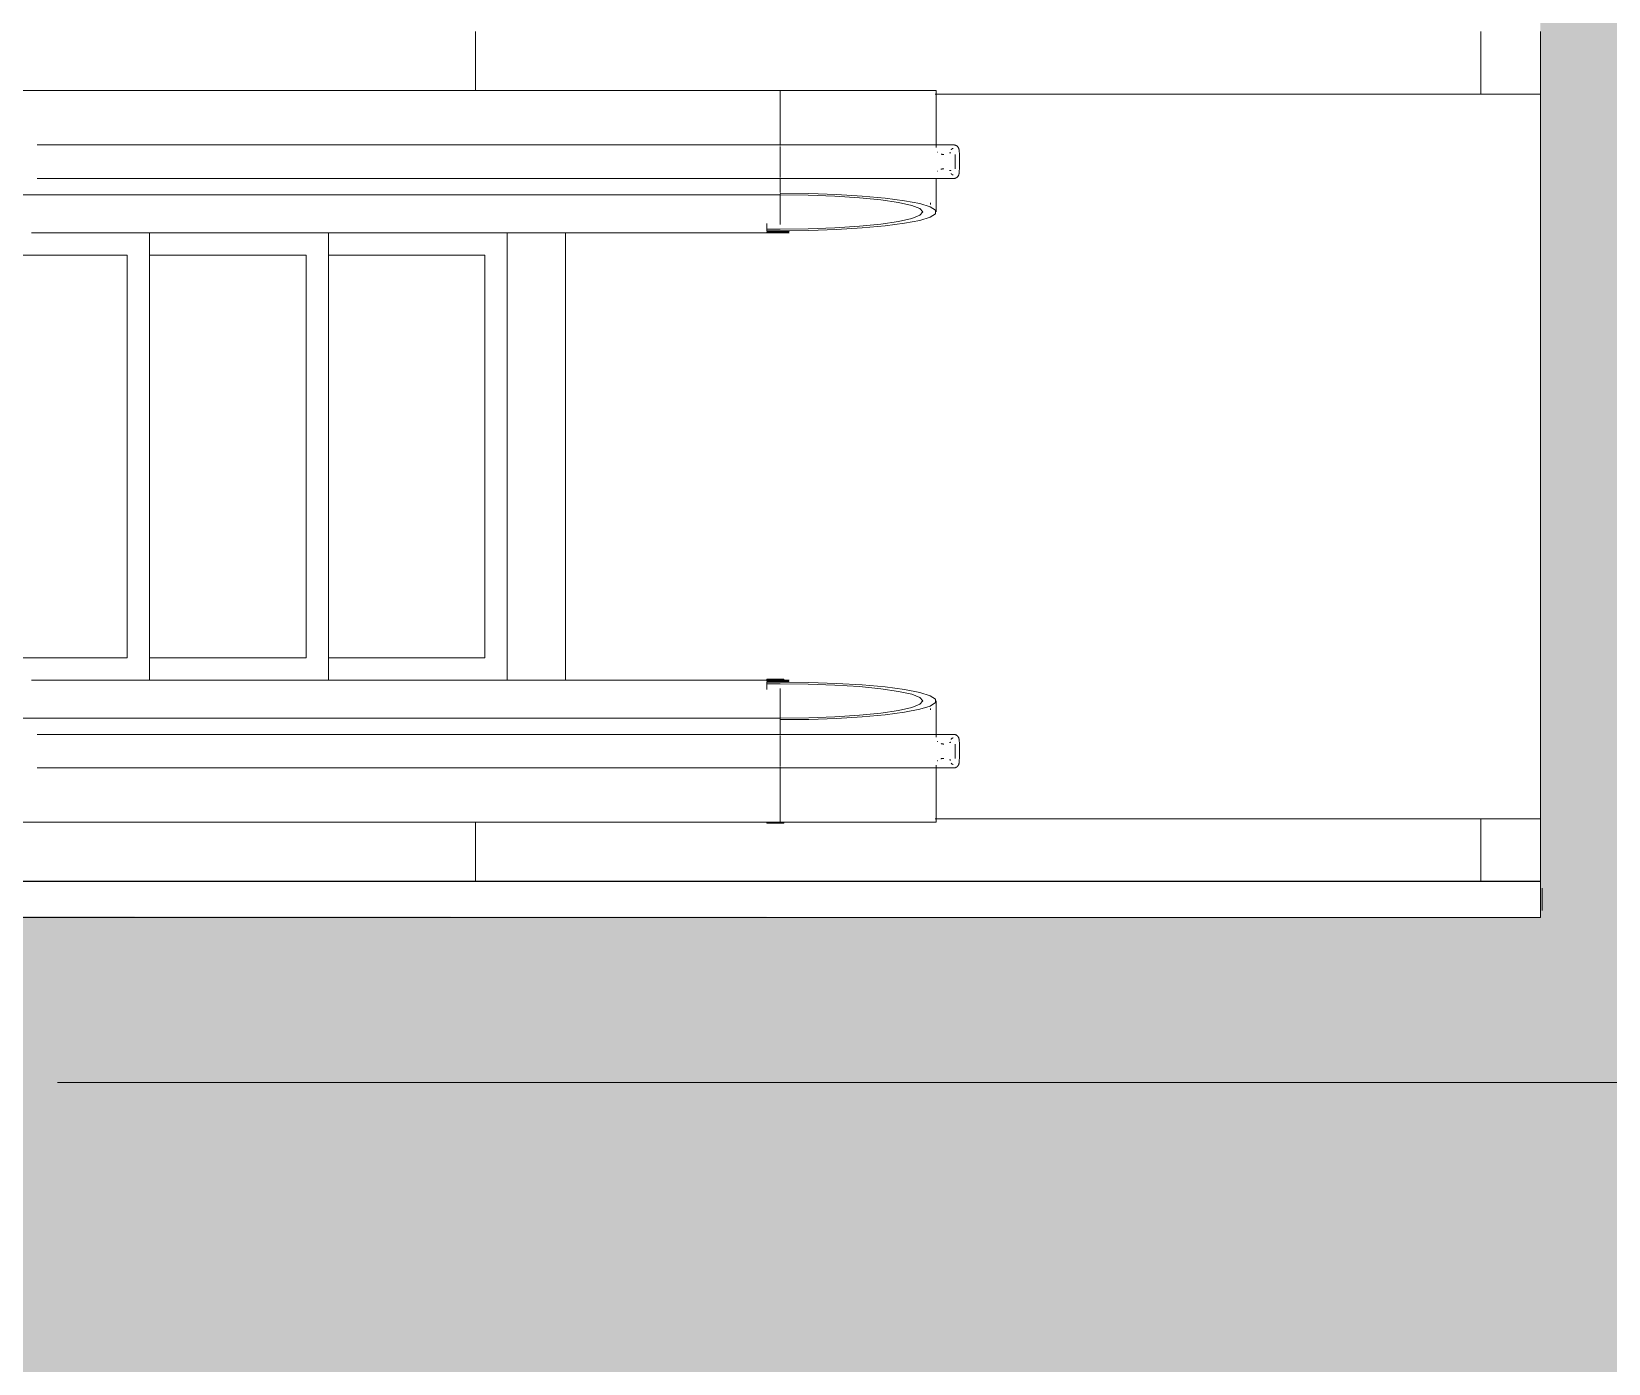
# Model space of a CAD drawing. Header units: metres. Extents: x -201 to 705, y -63 to 42.
# Drawn here: x 300.594 to 304.12, y -12.428 to -9.45 of the extents above; entities that cross this region are included whole.
import ezdxf

# ---------------------------------------------------------------- set-up
doc = ezdxf.new("R2010")
doc.units = ezdxf.units.M
doc.linetypes.add('Dash', pattern=[3, 1.5, -1.5])
doc.linetypes.add('Grid Line', pattern=[11.1125, 6.35, -1.5875, 1.5875, -1.5875])
for name, color, linetype, lineweight in [('A-----NPP', 7, 'Continuous', 9), ('A_AREA', 7, 'Continuous', 9), ('A_GRID', 7, 'Continuous', 9), ('A_HANDRAIL', 7, 'Continuous', 9), ('A_HATCH', 7, 'Continuous', 9), ('A_RC', 7, 'Continuous', 9), ('G-PLANOTM', 7, 'Continuous', 9)]:
    doc.layers.add(name, color=color, linetype=linetype, lineweight=lineweight)

# ---------------------------------------------------------------- blocks, each defined once
blk = doc.blocks.new('Floors - Floors-4263053-_7_76 _10_76_ BİLET HOLÜ _FFL__ANAHTAR PLAN')
at = {"layer": 'A_RC'}
for p, q in [((-132.8378, -9.5821), (-132.8378, -9.45)), ((-132.8378, -11.35), (-132.8378, -11.2179))]:
    blk.add_line(p, q, dxfattribs=at)
blk = doc.blocks.new('IC-TKN-M7-S22-000-10-A1-32-K-T-6C-200_rvt-2-_7_76 _10_76_ BİLET HOLÜ _FFL__ANAHTAR PLAN')
at = {"layer": 'A_RC'}
for p, q in [((-130.59, -9.59), (-130.59, -9.45)), ((-130.59, -11.35), (-130.59, -11.21))]:
    blk.add_line(p, q, dxfattribs=at)
at = {"layer": 'A_RC', "lineweight": 9}
blk.add_blockref('Floors - Floors-4263053-_7_76 _10_76_ BİLET HOLÜ _FFL__ANAHTAR PLAN', (0, 0), dxfattribs=at)
blk = doc.blocks.new('MBE MP YM Revit Family Model 646 mm 3 Basamak - MBE MP YM Revit Family Model 663 mm-3447344-_7_76 _10_76_ BİLET HOLÜ _FFL__ANAHTAR PLAN')
at = {"layer": 'G-PLANOTM'}
for p, q in [((-1.1179, -5.8706), (-1.1179, -5.0417)), ((0.5179, -5.0417), (0.5179, -5.8706)), ((-0.8849, -5.8706), (-0.8849, -5.0572)), ((0.2849, -5.0572), (0.2849, -5.8706)), ((-0.75, -6.0716), (-0.75, -5.7217)), ((0.15, -5.7217), (0.15, -6.0716)), ((-1.1179, -5.8706), (-1.1179, -7.5319)), ((-0.9965, -5.8706), (-0.9965, -7.5319)), ((-0.9215, -7.5319), (-0.9215, -5.8706)), ((-0.8849, -7.5319), (-0.8849, -5.8706)), ((-0.8, -5.8578), (-0.8, -7.5019)), ((-0.8, -5.8578), (-0.8, -7.5019)), ((0.2, -7.5019), (0.2, -5.8578)), ((0.2, -7.5019), (0.2, -5.8578)), ((0.2849, -5.8706), (0.2849, -7.5319)), ((0.3215, -5.8706), (0.3215, -7.5319)), ((0.3965, -7.5319), (0.3965, -5.8706)), ((0.5179, -7.5319), (0.5179, -5.8706)), ((0.15, -6.0716), (-0.75, -6.0716)), ((-0.75, -6.1217), (-0.8, -6.1217)), ((-0.8, -6.1217), (0.2, -6.1217)), ((-0.75, -6.4716), (-0.75, -6.1217)), ((0.2, -6.1217), (0.15, -6.1217)), ((0.15, -6.1217), (0.15, -6.4716)), ((0.15, -6.4716), (-0.75, -6.4716)), ((-0.75, -6.5217), (-0.8, -6.5217)), ((-0.8, -6.5217), (0.2, -6.5217)), ((-0.75, -6.8716), (-0.75, -6.5217)), ((0.2, -6.5217), (0.15, -6.5217)), ((0.15, -6.5217), (0.15, -6.8716)), ((0.15, -6.8716), (-0.75, -6.8716)), ((-0.8, -6.9217), (0.2, -6.9217)), ((0.2, -6.9217), (-0.8, -6.9217)), ((0.2, -7.0517), (-0.8, -7.0517)), ((0.2, -7.0517), (-0.8, -7.0517)), ((-1.1198, -7.5017), (-1.12, -7.5017)), ((-1.12, -7.5017), (-1.12, -7.5065)), ((-1.12, -7.5241), (-1.12, -7.5065)), ((-1.1182, -7.5017), (-1.1198, -7.5017)), ((-1.1185, -7.5017), (-1.1183, -7.5017)), ((-1.1185, -7.5065), (-1.1185, -7.5017)), ((-1.1185, -7.5065), (-1.1185, -7.5241)), ((-1.1182, -7.5017), (-1.118, -7.5017)), ((-1.1182, -7.5402), (-1.1182, -7.5017)), ((-1.118, -7.5467), (-1.118, -7.5017)), ((-0.8208, -7.5019), (-0.8082, -7.5019)), ((-0.8166, -7.5017), (-0.81, -7.5017)), ((-0.8101, -7.5017), (-0.8071, -7.5017)), ((-0.804, -7.5017), (-0.81, -7.5017)), ((-0.8046, -7.5019), (-0.8082, -7.5019)), ((-0.8082, -7.5019), (-0.8082, -7.5319)), ((-0.8046, -7.5319), (-0.8046, -7.5019)), ((-0.804, -7.5502), (-0.804, -7.5017)), ((-0.8021, -7.5178), (-0.802, -7.5065)), ((-0.8015, -7.5017), (-0.8015, -7.5402)), ((-0.8012, -7.5017), (-0.8015, -7.5017)), ((-0.7995, -7.5017), (-0.8013, -7.5017)), ((-0.8012, -7.5017), (-0.7998, -7.5017)), ((-0.8005, -7.5065), (-0.8006, -7.523)), ((-0.7984, -7.5017), (-0.8, -7.5017)), ((-0.8, -7.5017), (-0.8, -7.5402)), ((-0.8, -7.5019), (-0.8, -7.5319)), ((-0.7998, -7.5017), (-0.7996, -7.5017)), ((-0.7997, -7.5017), (-0.7981, -7.5017)), ((-0.7996, -7.5017), (-0.7995, -7.5017)), ((-0.7995, -7.5402), (-0.7995, -7.5017)), ((-0.7981, -7.5017), (-0.7984, -7.5017)), ((-0.798, -7.5017), (-0.7981, -7.5017)), ((-0.798, -7.5017), (-0.7981, -7.5017)), ((-0.798, -7.5402), (-0.798, -7.5017)), ((0.2, -7.5402), (0.2, -7.5017)), ((0.2, -7.5017), (0.2015, -7.5017)), ((0.2, -7.5319), (0.2, -7.5019)), ((0.2015, -7.5017), (0.2015, -7.5402)), ((0.204, -7.5017), (0.204, -7.5502)), ((0.21, -7.5017), (0.204, -7.5017)), ((0.2082, -7.5019), (0.2046, -7.5019)), ((0.2046, -7.5019), (0.2046, -7.5319)), ((0.2071, -7.5017), (0.2101, -7.5017)), ((0.2082, -7.5019), (0.2208, -7.5019)), ((0.2082, -7.5319), (0.2082, -7.5019)), ((0.21, -7.5017), (0.2166, -7.5017)), ((0.518, -7.5017), (0.518, -7.5467)), ((0.518, -7.5017), (0.518, -7.5402)), ((-1.1185, -7.5241), (-1.12, -7.5241)), ((-1.12, -7.5294), (-1.12, -7.5241)), ((-1.12, -7.5294), (-1.12, -7.5319)), ((-1.12, -7.5294), (-1.1185, -7.5294)), ((-1.12, -7.5395), (-1.12, -7.5319)), ((-1.12, -7.5395), (-1.12, -7.5402)), ((-1.1185, -7.5402), (-1.12, -7.5402)), ((-1.12, -7.5402), (-1.1198, -7.5402)), ((-1.1198, -7.5402), (-1.1182, -7.5402)), ((-1.1185, -7.5294), (-1.1185, -7.5241)), ((-1.1185, -7.5319), (-1.1185, -7.5294)), ((-1.1185, -7.5319), (-1.1185, -7.5395)), ((-1.1185, -7.5402), (-1.1185, -7.5395)), ((-1.1183, -7.5402), (-1.1185, -7.5402)), ((-1.118, -7.5402), (-1.1182, -7.5402)), ((-1.118, -7.5402), (-1.118, -7.5467)), ((-1.1179, -7.5319), (-0.995, -7.5319)), ((-1.1179, -7.5319), (-1.1179, -7.8804)), ((-0.995, -7.5319), (-1.1179, -7.5319)), ((-0.995, -7.5319), (-0.9965, -7.5319)), ((-0.9965, -7.5319), (-0.995, -7.5319)), ((-0.9855, -7.5319), (-0.9933, -7.5319)), ((-0.9933, -7.5319), (-0.9855, -7.5319)), ((-0.959, -7.5319), (-0.9855, -7.5319)), ((-0.9855, -7.5319), (-0.959, -7.5319)), ((-0.9324, -7.5319), (-0.959, -7.5319)), ((-0.959, -7.5319), (-0.9324, -7.5319)), ((-0.9246, -7.5319), (-0.9324, -7.5319)), ((-0.9324, -7.5319), (-0.9246, -7.5319)), ((-0.9229, -7.5319), (-0.8885, -7.5319)), ((-0.9215, -7.5319), (-0.9229, -7.5319)), ((-0.8899, -7.5319), (-0.9229, -7.5319)), ((-0.9229, -7.5319), (-0.9215, -7.5319)), ((-0.8874, -7.5319), (-0.8849, -7.5319)), ((-0.8849, -7.5319), (-0.8185, -7.5319)), ((-0.8842, -7.594), (-0.8849, -7.5319)), ((-0.8208, -7.5319), (-0.8849, -7.5319)), ((-0.8021, -7.5312), (-0.8021, -7.5178)), ((-0.8006, -7.523), (-0.8021, -7.5178)), ((-0.8006, -7.5392), (-0.8018, -7.5336)), ((-0.8015, -7.5468), (-0.8015, -7.5319)), ((-0.8, -7.5402), (-0.8015, -7.5402)), ((-0.8015, -7.5402), (-0.8015, -7.5468)), ((-0.8015, -7.5402), (-0.8012, -7.5402)), ((-0.7998, -7.5402), (-0.8012, -7.5402)), ((-0.8006, -7.5293), (-0.8006, -7.523)), ((-0.8006, -7.5302), (-0.8006, -7.5293)), ((-0.8003, -7.5336), (-0.799, -7.5392)), ((-0.8, -7.5319), (-0.8, -7.5467)), ((-0.8, -7.5319), (-0.8, -7.5519)), ((-0.8, -7.5319), (-0.8, -7.5519)), ((-0.8, -7.5467), (-0.8, -7.5402)), ((-0.8, -7.5402), (-0.7984, -7.5402)), ((-0.8, -7.5402), (-0.7995, -7.5402)), ((-0.7996, -7.5402), (-0.7998, -7.5402)), ((-0.7995, -7.5402), (-0.7996, -7.5402)), ((-0.7981, -7.5402), (-0.7985, -7.5402)), ((-0.7984, -7.5402), (-0.7981, -7.5402)), ((-0.7981, -7.5402), (-0.798, -7.5402)), ((-0.7981, -7.5402), (-0.798, -7.5402)), ((0.2, -7.5467), (0.2, -7.5319)), ((0.2, -7.5519), (0.2, -7.5319)), ((0.2, -7.5519), (0.2, -7.5319)), ((0.2, -7.5352), (0.2, -7.5322)), ((0.2, -7.5353), (0.2, -7.5322)), ((0.2, -7.5467), (0.2, -7.5352)), ((0.2, -7.5353), (0.2, -7.5467)), ((0.2015, -7.5402), (0.2, -7.5402)), ((0.2, -7.5402), (0.2, -7.5467)), ((0.2015, -7.5402), (0.2, -7.5402)), ((0.2015, -7.5319), (0.2015, -7.5468)), ((0.2015, -7.5322), (0.2015, -7.5353)), ((0.2015, -7.5322), (0.2015, -7.5352)), ((0.2015, -7.5352), (0.2015, -7.5468)), ((0.2015, -7.5468), (0.2015, -7.5353)), ((0.2015, -7.5468), (0.2015, -7.5402)), ((0.2185, -7.5319), (0.2849, -7.5319)), ((0.2849, -7.5319), (0.2208, -7.5319)), ((0.2849, -7.5319), (0.2874, -7.5319)), ((0.2899, -7.5319), (0.3216, -7.5319)), ((0.3216, -7.5319), (0.2899, -7.5319)), ((0.3229, -7.5319), (0.3215, -7.5319)), ((0.3215, -7.5319), (0.3229, -7.5319)), ((0.3324, -7.5319), (0.3246, -7.5319)), ((0.3246, -7.5319), (0.3324, -7.5319)), ((0.359, -7.5319), (0.3324, -7.5319)), ((0.3324, -7.5319), (0.359, -7.5319)), ((0.3855, -7.5319), (0.359, -7.5319)), ((0.359, -7.5319), (0.3855, -7.5319)), ((0.3933, -7.5319), (0.3855, -7.5319)), ((0.3855, -7.5319), (0.3933, -7.5319)), ((0.395, -7.5319), (0.5179, -7.5319)), ((0.3965, -7.5319), (0.395, -7.5319)), ((0.5179, -7.5319), (0.395, -7.5319)), ((0.395, -7.5319), (0.3965, -7.5319)), ((0.5179, -7.8804), (0.5179, -7.5319)), ((0.518, -7.5467), (0.518, -7.5402)), ((-0.804, -7.5462), (-0.8048, -7.5462)), ((-0.804, -7.5462), (-0.8048, -7.5462)), ((-0.8048, -7.5502), (-0.804, -7.5502)), ((-0.8048, -7.5502), (-0.804, -7.5502)), ((-0.8048, -7.5502), (-0.804, -7.5502)), ((-0.8048, -7.5502), (-0.804, -7.5502)), ((0.2015, -7.5503), (0.2015, -7.5468)), ((0.204, -7.5502), (0.2048, -7.5502)), ((0.204, -7.5502), (0.2048, -7.5502)), ((-1.1179, -7.8804), (-0.9905, -7.8804)), ((-1.11, -7.8783), (-1.11, -9.2317)), ((-0.9274, -7.8804), (-0.8466, -7.8804)), ((-0.8668, -7.8679), (-0.8635, -7.8679)), ((0.2466, -7.8804), (0.3216, -7.8804)), ((0.2635, -7.8679), (0.2668, -7.8679)), ((0.3905, -7.8804), (0.5179, -7.8804)), ((0.51, -9.2317), (0.51, -7.8783)), ((-0.9785, -7.9117), (-0.9785, -7.9107)), ((-0.975, -7.9229), (-0.943, -7.9229)), ((0.3394, -7.9117), (0.3394, -7.9107)), ((0.343, -7.9229), (0.375, -7.9229)), ((-1.11, -9.2317), (0.51, -9.2317))]:
    blk.add_line(p, q, dxfattribs=at)
at = {"layer": 'G-PLANOTM', "flags": 128}
for points in [[(-0.802, -7.5065), (-0.802, -7.5053), (-0.8019, -7.5041), (-0.8018, -7.5031), (-0.8016, -7.5024), (-0.8015, -7.5019), (-0.8013, -7.5017)], [(-0.7997, -7.5017), (-0.7999, -7.5019), (-0.8001, -7.5024), (-0.8003, -7.5031), (-0.8004, -7.5041), (-0.8005, -7.5053), (-0.8005, -7.5065)], [(-0.9965, -7.5319), (-0.9965, -7.5474), (-0.9965, -7.5629), (-0.9965, -7.5783), (-0.9965, -7.5937), (-0.9965, -7.609), (-0.9965, -7.6241), (-0.9965, -7.6391), (-0.9965, -7.6539), (-0.9965, -7.6685), (-0.9965, -7.6829), (-0.9965, -7.6971), (-0.9965, -7.711), (-0.9965, -7.7246), (-0.9965, -7.7379), (-0.9965, -7.7509), (-0.9965, -7.7635), (-0.9965, -7.7758), (-0.9965, -7.7877), (-0.9965, -7.7991), (-0.9965, -7.8101), (-0.9965, -7.8207), (-0.9965, -7.8309), (-0.9965, -7.8405), (-0.9965, -7.8496), (-0.9965, -7.8583), (-0.9965, -7.8664), (-0.9965, -7.874), (-0.9965, -7.881), (-0.9965, -7.8875), (-0.9965, -7.8934), (-0.9965, -7.8987), (-0.9965, -7.9035), (-0.9965, -7.9076), (-0.9965, -7.9112), (-0.9965, -7.9141), (-0.9965, -7.9165), (-0.9965, -7.9182), (-0.9965, -7.9193), (-0.9965, -7.9198), (-0.9965, -7.9198)], [(-0.9215, -7.9198), (-0.9215, -7.9195), (-0.9215, -7.9185), (-0.9215, -7.917), (-0.9215, -7.9148), (-0.9215, -7.912), (-0.9215, -7.9087), (-0.9215, -7.9047), (-0.9215, -7.9001), (-0.9215, -7.8949), (-0.9215, -7.8892), (-0.9215, -7.8828), (-0.9215, -7.8759), (-0.9215, -7.8685), (-0.9215, -7.8605), (-0.9215, -7.852), (-0.9215, -7.843), (-0.9215, -7.8335), (-0.9215, -7.8235), (-0.9215, -7.813), (-0.9215, -7.8021), (-0.9215, -7.7908), (-0.9215, -7.779), (-0.9215, -7.7669), (-0.9215, -7.7544), (-0.9215, -7.7415), (-0.9215, -7.7283), (-0.9215, -7.7147), (-0.9215, -7.7009), (-0.9215, -7.6868), (-0.9215, -7.6725), (-0.9215, -7.6579), (-0.9215, -7.6431), (-0.9215, -7.6282), (-0.9215, -7.6131), (-0.9215, -7.5978), (-0.9215, -7.5825), (-0.9215, -7.5671), (-0.9215, -7.5516), (-0.9215, -7.5361), (-0.9215, -7.5319)], [(-0.8885, -7.5319), (-0.8878, -7.5959), (-0.8857, -7.6578), (-0.8822, -7.7154), (-0.8776, -7.7667), (-0.8718, -7.81), (-0.8653, -7.8439), (-0.858, -7.8671), (-0.8504, -7.8789), (-0.8427, -7.8789), (-0.8351, -7.8671), (-0.8278, -7.8439), (-0.8213, -7.81), (-0.8155, -7.7667), (-0.8109, -7.7154), (-0.8074, -7.6578), (-0.8053, -7.5959), (-0.8046, -7.5319)], [(-0.8082, -7.5319), (-0.8089, -7.594), (-0.8111, -7.6538), (-0.8147, -7.7089), (-0.8194, -7.7571), (-0.8252, -7.7967), (-0.8319, -7.8262), (-0.8391, -7.8443), (-0.8466, -7.8504), (-0.854, -7.8443), (-0.8612, -7.8262), (-0.8679, -7.7967), (-0.8737, -7.7571), (-0.8784, -7.7089), (-0.882, -7.6538), (-0.8841, -7.5958)], [(-0.8021, -7.5312), (-0.8015, -7.5309), (-0.801, -7.5306), (-0.8006, -7.5302)], [(-0.8018, -7.5336), (-0.802, -7.5329), (-0.8021, -7.5321), (-0.8021, -7.5312)], [(-0.8006, -7.5302), (-0.8006, -7.5312), (-0.8005, -7.5321), (-0.8004, -7.5329), (-0.8003, -7.5336)], [(-0.8, -7.5402), (-0.8002, -7.5401), (-0.8004, -7.5398), (-0.8006, -7.5392)], [(-0.799, -7.5392), (-0.7989, -7.5398), (-0.7987, -7.5401), (-0.7985, -7.5402)], [(0.2046, -7.5319), (0.2053, -7.5959), (0.2074, -7.6578), (0.2109, -7.7154), (0.2155, -7.7667), (0.2213, -7.81), (0.2278, -7.8439), (0.2351, -7.8671), (0.2427, -7.8789), (0.2504, -7.8789), (0.258, -7.8671), (0.2653, -7.8439), (0.2718, -7.81), (0.2776, -7.7667), (0.2822, -7.7154), (0.2857, -7.6578), (0.2878, -7.5959), (0.2885, -7.5319)], [(0.2849, -7.5319), (0.2842, -7.594), (0.282, -7.6538), (0.2784, -7.7089), (0.2737, -7.7571), (0.2679, -7.7967), (0.2612, -7.8262), (0.254, -7.8443), (0.2466, -7.8504), (0.2391, -7.8443), (0.2319, -7.8262), (0.2252, -7.7967), (0.2194, -7.7571), (0.2147, -7.7089), (0.2111, -7.6538), (0.2089, -7.594), (0.2082, -7.5319)], [(0.3215, -7.5319), (0.3215, -7.5474), (0.3215, -7.5629), (0.3215, -7.5783), (0.3215, -7.5937), (0.3215, -7.609), (0.3215, -7.6241), (0.3215, -7.6391), (0.3215, -7.6539), (0.3215, -7.6685), (0.3215, -7.6829), (0.3215, -7.6971), (0.3215, -7.711), (0.3215, -7.7246), (0.3215, -7.7379), (0.3215, -7.7509), (0.3215, -7.7635), (0.3215, -7.7758), (0.3215, -7.7877), (0.3215, -7.7991), (0.3215, -7.8101), (0.3215, -7.8207), (0.3215, -7.8309), (0.3215, -7.8405), (0.3215, -7.8496), (0.3215, -7.8583), (0.3215, -7.8664), (0.3215, -7.874), (0.3215, -7.881), (0.3215, -7.8875), (0.3215, -7.8934), (0.3215, -7.8987), (0.3215, -7.9035), (0.3215, -7.9076), (0.3215, -7.9112), (0.3215, -7.9141), (0.3215, -7.9165), (0.3215, -7.9182), (0.3215, -7.9193), (0.3215, -7.9198), (0.3215, -7.9198)], [(0.3965, -7.9198), (0.3965, -7.9195), (0.3965, -7.9185), (0.3965, -7.917), (0.3965, -7.9148), (0.3965, -7.912), (0.3965, -7.9087), (0.3965, -7.9047), (0.3965, -7.9001), (0.3965, -7.8949), (0.3965, -7.8892), (0.3965, -7.8828), (0.3965, -7.8759), (0.3965, -7.8685), (0.3965, -7.8605), (0.3965, -7.852), (0.3965, -7.843), (0.3965, -7.8335), (0.3965, -7.8235), (0.3965, -7.813), (0.3965, -7.8021), (0.3965, -7.7908), (0.3965, -7.779), (0.3965, -7.7669), (0.3965, -7.7544), (0.3965, -7.7415), (0.3965, -7.7283), (0.3965, -7.7147), (0.3965, -7.7009), (0.3965, -7.6868), (0.3965, -7.6725), (0.3965, -7.6579), (0.3965, -7.6431), (0.3965, -7.6282), (0.3965, -7.6131), (0.3965, -7.5978), (0.3965, -7.5825), (0.3965, -7.5671), (0.3965, -7.5516), (0.3965, -7.5361), (0.3965, -7.5319)], [(-0.9965, -7.9198), (-0.9965, -7.9195), (-0.9965, -7.9185), (-0.9965, -7.917), (-0.9965, -7.9148), (-0.9965, -7.912), (-0.9965, -7.9087), (-0.9965, -7.9047), (-0.9965, -7.9001), (-0.9965, -7.8949), (-0.9965, -7.8892), (-0.9965, -7.8828)], [(-0.9803, -7.8825), (-0.9803, -7.8829), (-0.9803, -7.8829)], [(-0.9802, -7.8835), (-0.9802, -7.8835), (-0.9803, -7.8834), (-0.9803, -7.8833), (-0.9803, -7.8832), (-0.9803, -7.8831), (-0.9803, -7.883), (-0.9803, -7.8829)], [(-0.975, -7.8974), (-0.975, -7.8966), (-0.9751, -7.8958), (-0.9751, -7.895), (-0.9753, -7.8942), (-0.9754, -7.8934), (-0.9756, -7.8927), (-0.9758, -7.8919), (-0.976, -7.8911)], [(-0.9421, -7.8915), (-0.9423, -7.8923), (-0.9425, -7.893), (-0.9427, -7.8938), (-0.9428, -7.8946), (-0.9429, -7.8954), (-0.943, -7.8962), (-0.943, -7.897), (-0.943, -7.8974)], [(-0.9377, -7.8829), (-0.9377, -7.883), (-0.9377, -7.8831), (-0.9377, -7.8832), (-0.9377, -7.8833), (-0.9378, -7.8834), (-0.9378, -7.8835)], [(-0.9377, -7.8825), (-0.9377, -7.8829), (-0.9377, -7.8829)], [(-0.9215, -7.881), (-0.9215, -7.8875), (-0.9215, -7.8934), (-0.9215, -7.8987), (-0.9215, -7.9035), (-0.9215, -7.9076), (-0.9215, -7.9112), (-0.9215, -7.9141), (-0.9215, -7.9165), (-0.9215, -7.9182), (-0.9215, -7.9193), (-0.9215, -7.9198), (-0.9215, -7.9198)], [(0.3215, -7.9198), (0.3215, -7.9195), (0.3215, -7.9185), (0.3215, -7.917), (0.3215, -7.9148), (0.3215, -7.912), (0.3215, -7.9087), (0.3215, -7.9047), (0.3215, -7.9001), (0.3215, -7.8949), (0.3215, -7.8892), (0.3215, -7.8828)], [(0.3377, -7.8825), (0.3377, -7.8829), (0.3377, -7.8829)], [(0.3378, -7.8835), (0.3378, -7.8835), (0.3377, -7.8834), (0.3377, -7.8833), (0.3377, -7.8832), (0.3377, -7.8831), (0.3377, -7.883), (0.3377, -7.8829)], [(0.343, -7.8974), (0.343, -7.8966), (0.3429, -7.8958), (0.3429, -7.895), (0.3427, -7.8942), (0.3426, -7.8934), (0.3424, -7.8927), (0.3422, -7.8919), (0.342, -7.8911)], [(0.3759, -7.8915), (0.3757, -7.8923), (0.3755, -7.893), (0.3753, -7.8938), (0.3752, -7.8946), (0.3751, -7.8954), (0.375, -7.8962), (0.375, -7.897), (0.375, -7.8974)], [(0.3803, -7.8829), (0.3803, -7.883), (0.3803, -7.8831), (0.3803, -7.8832), (0.3803, -7.8833), (0.3802, -7.8834), (0.3802, -7.8835)], [(0.3803, -7.8825), (0.3803, -7.8829), (0.3803, -7.8829)], [(0.3965, -7.881), (0.3965, -7.8875), (0.3965, -7.8934), (0.3965, -7.8987), (0.3965, -7.9035), (0.3965, -7.9076), (0.3965, -7.9112), (0.3965, -7.9141), (0.3965, -7.9165), (0.3965, -7.9182), (0.3965, -7.9193), (0.3965, -7.9198), (0.3965, -7.9198)], [(-0.9855, -7.9317), (-0.986, -7.9317), (-0.9865, -7.9316), (-0.987, -7.9315), (-0.9874, -7.9314), (-0.9879, -7.9313), (-0.9884, -7.9311), (-0.9888, -7.931), (-0.9893, -7.9308), (-0.9897, -7.9306), (-0.9901, -7.9304), (-0.9905, -7.9301), (-0.9909, -7.9299), (-0.9913, -7.9296), (-0.9917, -7.9293), (-0.9921, -7.929), (-0.9925, -7.9287), (-0.9928, -7.9284), (-0.9932, -7.9281), (-0.9935, -7.9277), (-0.9938, -7.9273), (-0.9941, -7.927), (-0.9944, -7.9266), (-0.9946, -7.9262), (-0.9949, -7.9258), (-0.9951, -7.9253), (-0.9953, -7.9249), (-0.9955, -7.9245), (-0.9957, -7.924), (-0.9959, -7.9236), (-0.996, -7.9231), (-0.9961, -7.9227), (-0.9962, -7.9222), (-0.9963, -7.9217), (-0.9964, -7.9212), (-0.9964, -7.9208), (-0.9965, -7.9203), (-0.9965, -7.9198), (-0.9965, -7.9198)], [(-0.9856, -7.9142), (-0.9857, -7.9143), (-0.9859, -7.9143), (-0.9861, -7.9144), (-0.9862, -7.9145), (-0.9864, -7.9146), (-0.9865, -7.9147), (-0.9867, -7.9148), (-0.9868, -7.9149), (-0.987, -7.915), (-0.9871, -7.9151), (-0.9872, -7.9153), (-0.9873, -7.9154), (-0.9875, -7.9155), (-0.9876, -7.9157), (-0.9877, -7.9158), (-0.9878, -7.916), (-0.9879, -7.9161), (-0.988, -7.9163), (-0.988, -7.9164), (-0.9881, -7.9166), (-0.9882, -7.9168), (-0.9882, -7.9169), (-0.9883, -7.9171), (-0.9883, -7.9173), (-0.9884, -7.9175), (-0.9884, -7.9176), (-0.9884, -7.9178), (-0.9885, -7.918), (-0.9885, -7.9182), (-0.9885, -7.9184), (-0.9885, -7.9184)], [(-0.959, -7.9329), (-0.971, -7.9327), (-0.983, -7.9319), (-0.9855, -7.9317)], [(-0.9785, -7.912), (-0.9785, -7.912), (-0.9785, -7.9121), (-0.9785, -7.9122), (-0.9785, -7.9123), (-0.9786, -7.9123), (-0.9786, -7.9124), (-0.9786, -7.9125), (-0.9786, -7.9126), (-0.9786, -7.9126), (-0.9787, -7.9127), (-0.9787, -7.9128), (-0.9787, -7.9129), (-0.9788, -7.9129), (-0.9788, -7.913), (-0.9789, -7.9131), (-0.9789, -7.9131), (-0.979, -7.9132), (-0.979, -7.9132)], [(-0.9785, -7.9115), (-0.9785, -7.9119), (-0.9785, -7.912)], [(-0.9324, -7.9317), (-0.9444, -7.9325), (-0.9564, -7.9329), (-0.959, -7.9329)], [(-0.9394, -7.9104), (-0.9394, -7.9115), (-0.9394, -7.9119), (-0.9394, -7.912)], [(-0.9389, -7.9133), (-0.939, -7.9133), (-0.939, -7.9132), (-0.9391, -7.9131), (-0.9391, -7.9131), (-0.9391, -7.913), (-0.9392, -7.9129), (-0.9392, -7.9129), (-0.9393, -7.9128), (-0.9393, -7.9127), (-0.9393, -7.9127), (-0.9393, -7.9126), (-0.9394, -7.9125), (-0.9394, -7.9124), (-0.9394, -7.9124), (-0.9394, -7.9123), (-0.9394, -7.9122), (-0.9394, -7.9121), (-0.9394, -7.9121), (-0.9394, -7.912), (-0.9394, -7.912)], [(-0.9295, -7.9184), (-0.9295, -7.9182), (-0.9295, -7.918), (-0.9295, -7.9179), (-0.9295, -7.9177), (-0.9296, -7.9175), (-0.9296, -7.9173), (-0.9297, -7.9172), (-0.9297, -7.917), (-0.9298, -7.9168), (-0.9298, -7.9167), (-0.9299, -7.9165), (-0.93, -7.9163), (-0.9301, -7.9162), (-0.9302, -7.916), (-0.9303, -7.9159), (-0.9304, -7.9157), (-0.9305, -7.9156), (-0.9306, -7.9154), (-0.9307, -7.9153), (-0.9308, -7.9152), (-0.931, -7.9151), (-0.9311, -7.9149), (-0.9313, -7.9148), (-0.9314, -7.9147), (-0.9316, -7.9146), (-0.9317, -7.9145), (-0.9319, -7.9144), (-0.932, -7.9144), (-0.9322, -7.9143), (-0.9324, -7.9142), (-0.9325, -7.9141), (-0.9327, -7.9141)], [(-0.9215, -7.9198), (-0.9215, -7.9203), (-0.9215, -7.9207), (-0.9216, -7.9212), (-0.9216, -7.9217), (-0.9217, -7.9222), (-0.9218, -7.9226), (-0.922, -7.9231), (-0.9221, -7.9235), (-0.9223, -7.924), (-0.9224, -7.9244), (-0.9226, -7.9249), (-0.9228, -7.9253), (-0.9231, -7.9257), (-0.9233, -7.9261), (-0.9236, -7.9265), (-0.9239, -7.9269), (-0.9242, -7.9273), (-0.9245, -7.9277), (-0.9248, -7.928), (-0.9251, -7.9284), (-0.9255, -7.9287), (-0.9258, -7.929), (-0.9262, -7.9293), (-0.9266, -7.9296), (-0.927, -7.9299), (-0.9274, -7.9301), (-0.9278, -7.9304), (-0.9283, -7.9306), (-0.9287, -7.9308), (-0.9291, -7.931), (-0.9296, -7.9311), (-0.93, -7.9313), (-0.9305, -7.9314), (-0.931, -7.9315), (-0.9314, -7.9316), (-0.9319, -7.9317), (-0.9324, -7.9317), (-0.9324, -7.9317)], [(0.3324, -7.9317), (0.3319, -7.9317), (0.3315, -7.9316), (0.331, -7.9315), (0.3305, -7.9314), (0.3301, -7.9313), (0.3296, -7.9311), (0.3292, -7.931), (0.3287, -7.9308), (0.3283, -7.9306), (0.3279, -7.9304), (0.3274, -7.9301), (0.327, -7.9299), (0.3266, -7.9296), (0.3262, -7.9293), (0.3259, -7.929), (0.3255, -7.9287), (0.3251, -7.9284), (0.3248, -7.9281), (0.3245, -7.9277), (0.3242, -7.9273), (0.3239, -7.927), (0.3236, -7.9266), (0.3233, -7.9262), (0.3231, -7.9258), (0.3229, -7.9253), (0.3226, -7.9249), (0.3224, -7.9245), (0.3223, -7.924), (0.3221, -7.9236), (0.322, -7.9231), (0.3218, -7.9227), (0.3217, -7.9222), (0.3216, -7.9217), (0.3216, -7.9212), (0.3215, -7.9208), (0.3215, -7.9203), (0.3215, -7.9198), (0.3215, -7.9198)], [(0.3327, -7.9141), (0.3326, -7.9141), (0.3324, -7.9142), (0.3322, -7.9143), (0.3321, -7.9143), (0.3319, -7.9144), (0.3317, -7.9145), (0.3316, -7.9146), (0.3314, -7.9147), (0.3313, -7.9148), (0.3312, -7.9149), (0.331, -7.915), (0.3309, -7.9151), (0.3308, -7.9153), (0.3306, -7.9154), (0.3305, -7.9155), (0.3304, -7.9157), (0.3303, -7.9158), (0.3302, -7.916), (0.3301, -7.9161), (0.33, -7.9163), (0.3299, -7.9164), (0.3299, -7.9166), (0.3298, -7.9168), (0.3297, -7.9169), (0.3297, -7.9171), (0.3296, -7.9173), (0.3296, -7.9175), (0.3295, -7.9176), (0.3295, -7.9178), (0.3295, -7.918), (0.3295, -7.9182), (0.3295, -7.9184), (0.3295, -7.9184)], [(0.359, -7.9329), (0.347, -7.9327), (0.335, -7.9319), (0.3324, -7.9317)], [(0.3394, -7.912), (0.3394, -7.912), (0.3394, -7.9121), (0.3394, -7.9122), (0.3394, -7.9123), (0.3394, -7.9123), (0.3394, -7.9124), (0.3394, -7.9125), (0.3394, -7.9126), (0.3393, -7.9126), (0.3393, -7.9127), (0.3393, -7.9128), (0.3392, -7.9129), (0.3392, -7.9129), (0.3392, -7.913), (0.3391, -7.9131), (0.3391, -7.9131), (0.339, -7.9132), (0.339, -7.9132), (0.3389, -7.9133)], [(0.3394, -7.9115), (0.3394, -7.9119), (0.3394, -7.912)], [(0.3855, -7.9317), (0.3736, -7.9325), (0.3616, -7.9329), (0.359, -7.9329)], [(0.3785, -7.9104), (0.3785, -7.9115), (0.3785, -7.9119), (0.3785, -7.912)], [(0.379, -7.9132), (0.3789, -7.9131), (0.3789, -7.9131), (0.3788, -7.913), (0.3788, -7.9129), (0.3787, -7.9129), (0.3787, -7.9128), (0.3787, -7.9127), (0.3787, -7.9127), (0.3786, -7.9126), (0.3786, -7.9125), (0.3786, -7.9124), (0.3786, -7.9124), (0.3785, -7.9123), (0.3785, -7.9122), (0.3785, -7.9121), (0.3785, -7.9121), (0.3785, -7.912), (0.3785, -7.912)], [(0.3965, -7.9198), (0.3965, -7.9203), (0.3964, -7.9207), (0.3964, -7.9212), (0.3963, -7.9217), (0.3962, -7.9222), (0.3961, -7.9226), (0.396, -7.9231), (0.3959, -7.9235), (0.3957, -7.924), (0.3955, -7.9244), (0.3953, -7.9249), (0.3951, -7.9253), (0.3949, -7.9257), (0.3947, -7.9261), (0.3944, -7.9265), (0.3941, -7.9269), (0.3938, -7.9273), (0.3935, -7.9277), (0.3932, -7.928), (0.3928, -7.9284), (0.3925, -7.9287), (0.3921, -7.929), (0.3918, -7.9293), (0.3914, -7.9296), (0.391, -7.9299), (0.3906, -7.9301), (0.3901, -7.9304), (0.3897, -7.9306), (0.3893, -7.9308), (0.3888, -7.931), (0.3884, -7.9311), (0.3879, -7.9313), (0.3875, -7.9314), (0.387, -7.9315), (0.3865, -7.9316), (0.386, -7.9317), (0.3856, -7.9317), (0.3855, -7.9317)], [(0.3885, -7.9184), (0.3885, -7.9182), (0.3885, -7.918), (0.3885, -7.9179), (0.3884, -7.9177), (0.3884, -7.9175), (0.3884, -7.9173), (0.3883, -7.9172), (0.3883, -7.917), (0.3882, -7.9168), (0.3881, -7.9167), (0.3881, -7.9165), (0.388, -7.9163), (0.3879, -7.9162), (0.3878, -7.916), (0.3877, -7.9159), (0.3876, -7.9157), (0.3875, -7.9156), (0.3874, -7.9154), (0.3872, -7.9153), (0.3871, -7.9152), (0.387, -7.9151), (0.3869, -7.9149), (0.3867, -7.9148), (0.3866, -7.9147), (0.3864, -7.9146), (0.3863, -7.9145), (0.3861, -7.9144), (0.3859, -7.9144), (0.3858, -7.9143), (0.3856, -7.9142)]]:
    blk.add_lwpolyline(points, dxfattribs=at)
at = {"layer": 'G-PLANOTM'}
for centre, radius, start, end in [((-0.805, -7.5467), 0.005, 270, 0), ((-0.805, -7.5467), 0.005, 270, 0), ((-0.805, -7.5468), 0.00348, 270, 0), ((-0.805, -7.5468), 0.00348, 270, 0), ((0.205, -7.5467), 0.005, 180, 225.573), ((0.205, -7.5467), 0.005, 180, 270), ((0.205, -7.5467), 0.005, 180, 270), ((0.205, -7.5467), 0.005, 180, 270), ((0.205, -7.5468), 0.00348, 180, 270), ((0.205, -7.5468), 0.00348, 180, 270), ((0.205, -7.5468), 0.00348, 180, 270)]:
    blk.add_arc(centre, radius, start, end, dxfattribs=at)
for points, knots in [([(0.2015, -7.5468), (0.2015, -7.5469), (0.2015, -7.5472), (0.2015, -7.5474), (0.2016, -7.5477), (0.2017, -7.5479), (0.2017, -7.5481), (0.2018, -7.5482), (0.2019, -7.5484), (0.202, -7.5486), (0.2021, -7.5488), (0.2022, -7.5489), (0.2023, -7.5491), (0.2025, -7.5492), (0.2026, -7.5493), (0.2027, -7.5494), (0.2029, -7.5496), (0.203, -7.5497), (0.2032, -7.5498), (0.2033, -7.5498), (0.2035, -7.5499), (0.2037, -7.55), (0.2039, -7.5501), (0.2043, -7.5502), (0.2047, -7.5502), (0.205, -7.5502)], [0, 0, 0, 0, 0.071429, 0.107143, 0.142857, 0.178571, 0.214286, 0.25, 0.285714, 0.321429, 0.357143, 0.392857, 0.428571, 0.464286, 0.5, 0.535714, 0.571429, 0.607143, 0.642857, 0.678571, 0.714286, 0.75, 0.785714, 0.857143, 1, 1, 1, 1]), ([(0.205, -7.5517), (0.2045, -7.5517), (0.2038, -7.5516), (0.203, -7.5514), (0.2023, -7.551), (0.2018, -7.5506), (0.2015, -7.5503)], [0, 0, 0, 0, 0.333333, 0.5, 0.666667, 1, 1, 1, 1])]:
    blk.add_open_spline(points, degree=3, knots=knots, dxfattribs=at)
blk = doc.blocks.new('Floors - Floors-3708337-_7_76 _10_76_ BİLET HOLÜ _FFL__ANAHTAR PLAN')
at = {"layer": 'A_RC'}
for p, q in [((-132.8378, -9.5821), (-132.8378, -9.45)), ((-132.8378, -11.35), (-132.8378, -11.2179))]:
    blk.add_line(p, q, dxfattribs=at)
blk = doc.blocks.new('Railing - 50 x 12mm-V195-_7_76 _10_76_ BİLET HOLÜ _FFL__ANAHTAR PLAN')
at = {"layer": 'A_HANDRAIL'}
blk.add_line((-0.025, -0.006), (0.025, -0.006), dxfattribs=at)
blk = doc.blocks.new('Railing - Railing-3982378-_7_76 _10_76_ BİLET HOLÜ _FFL__ANAHTAR PLAN')
at = {"rotation": 89.9999999999998}
blk.add_blockref('Railing - 50 x 12mm-V195-_7_76 _10_76_ BİLET HOLÜ _FFL__ANAHTAR PLAN', (-130.4585, -11.39), dxfattribs=at)
blk = doc.blocks.new('Top Rail Type - Top Rail_Internal_-3982381-_7_76 _10_76_ BİLET HOLÜ _FFL__ANAHTAR PLAN')
at = {"layer": 'A_HANDRAIL'}
for p, q in [((-130.4565, -11.3506), (-134.2494, -11.3506)), ((-134.2494, -11.4306), (-130.4565, -11.4306))]:
    blk.add_line(p, q, dxfattribs=at)
at = {"layer": 'A_HANDRAIL', "flags": 128}
for points in [[(-134.2494, -11.4306), (-134.2494, -11.4297), (-134.2494, -11.4272), (-134.2494, -11.423), (-134.2494, -11.4174), (-134.2494, -11.4106), (-134.2494, -11.403), (-134.2494, -11.3948), (-134.2494, -11.3864), (-134.2494, -11.3782), (-134.2494, -11.3706), (-134.2494, -11.3638), (-134.2494, -11.3582), (-134.2494, -11.3541), (-134.2494, -11.3515), (-134.2494, -11.3506)], [(-130.4565, -11.3506), (-130.4565, -11.3515), (-130.4565, -11.3541), (-130.4565, -11.3582), (-130.4565, -11.3638), (-130.4565, -11.3706), (-130.4565, -11.3782), (-130.4565, -11.3864), (-130.4565, -11.3948), (-130.4565, -11.403), (-130.4565, -11.4106), (-130.4565, -11.4174), (-130.4565, -11.423), (-130.4565, -11.4272), (-130.4565, -11.4297), (-130.4565, -11.4306)]]:
    blk.add_lwpolyline(points, dxfattribs=at)
blk = doc.blocks.new('Top Rail Type - Top Rail_Internal_-V196-_7_76 _10_76_ BİLET HOLÜ _FFL__ANAHTAR PLAN')
at = {"layer": 'A_HANDRAIL'}
for p, q in [((-134.2494, -11.35), (-130.4565, -11.35)), ((-134.2494, -11.4312), (-130.4565, -11.4312))]:
    blk.add_line(p, q, dxfattribs=at)

msp = doc.modelspace()

# ---------------------------------------------------------------- hatches: boundary and pattern name
at = {"layer": 'A_AREA', "true_color": 0xb0dcff}
h = msp.add_hatch(color=141, dxfattribs=at)
h.paths.add_polyline_path([(380.1745, -5.65), (380.308, -5.65), (380.308, -5.79), (381.5273, -5.79), (381.5273, -5.7821), (392.6684, -5.7821), (392.6651, -4.95), (390.1745, -4.95), (390.1745, -5.65), (390.2245, -5.65), (390.2245, -5.7), (388.6745, -5.7), (388.6745, -4.95), (380.1745, -4.95)])
h.paths.add_polyline_path([(308.5839, -20.52), (309.9745, -20.52), (309.9745, -12.25), (308.6745, -12.25), (308.6745, -11.35), (310.1745, -11.35), (310.1761, -12.05), (318.6745, -12.05), (318.6745, -11.35), (320.1745, -11.35), (320.1745, -12.05), (328.6745, -12.05), (328.6745, -11.35), (321.626, -11.35), (321.626, -5.65), (320.1745, -5.64), (320.1744, -5.65), (318.6745, -5.65), (318.6745, -4.75), (320.1745, -4.75), (320.1745, -5.2), (328.6745, -5.2), (328.6745, -4.75), (330.1745, -4.75), (330.1745, -5.2), (334.4345, -5.2), (334.4345, -5.16), (335.3745, -5.1641), (335.3785, -5.2), (335.4711, -5.1964), (335.4767, -5.181), (335.4906, -5.1712), (335.5061, -5.1734), (335.5242, -5.1871), (335.5282, -5.2), (335.5483, -5.2), (335.5539, -5.1873), (335.5599, -5.1835), (335.5641, -5.181), (336.4509, -5.1816), (336.4643, -5.2), (336.8222, -5.2), (336.8222, -4.859), (336.8413, -4.84), (336.9873, -4.84), (337.0064, -4.859), (337.0091, -4.84), (337.5779, -4.84), (337.5779, -4.882), (337.0064, -4.882), (337.0064, -5.2), (338.1748, -5.2), (338.1748, -4.882), (337.6033, -4.882), (337.6033, -4.84), (338.1748, -4.84), (338.1748, -4.859), (338.1938, -4.84), (338.3399, -4.84), (338.3589, -4.859), (338.3589, -5.2), (338.6745, -5.2), (338.6745, -4.75), (340.1745, -4.75), (340.1745, -5.2), (340.3956, -5.2), (340.3956, -4.859), (340.4146, -4.84), (340.5741, -4.8456), (340.5797, -4.8659), (340.5797, -4.9903), (340.6396, -4.9054), (340.6522, -4.9083), (340.6622, -4.9204), (340.6606, -4.9288), (340.5797, -5.0557), (340.5797, -5.1765), (341.1512, -5.1821), (341.1512, -5.2), (341.2956, -5.1956), (341.2956, -4.859), (341.3146, -4.84), (341.4741, -4.8456), (341.4797, -4.8659), (341.4797, -4.9903), (341.5396, -4.9054), (341.5522, -4.9083), (341.5622, -4.9204), (341.5606, -4.9288), (341.4797, -5.0557), (341.4797, -5.1765), (342.0512, -5.1821), (342.0512, -5.2), (342.1956, -5.1956), (342.1975, -4.8571), (342.2146, -4.84), (342.3741, -4.8456), (342.3797, -4.8667), (342.3797, -4.9903), (342.4396, -4.9054), (342.4522, -4.9083), (342.4622, -4.9204), (342.4606, -4.9288), (342.3797, -5.0557), (342.3797, -5.1765), (342.9512, -5.1821), (342.9512, -5.2), (343.0956, -5.1956), (343.0956, -4.859), (343.1146, -4.84), (343.2741, -4.8456), (343.2797, -4.859), (343.2797, -4.9903), (343.3396, -4.9054), (343.3522, -4.9083), (343.3622, -4.9204), (343.3606, -4.9288), (343.2797, -5.0557), (343.2797, -5.1765), (343.8512, -5.1821), (343.8512, -5.2), (343.9956, -5.1956), (343.9956, -4.859), (344.0146, -4.84), (344.1741, -4.8456), (344.1797, -4.8659), (344.1797, -4.9903), (344.2396, -4.9054), (344.2522, -4.9083), (344.2622, -4.9204), (344.2606, -4.9288), (344.1797, -5.0557), (344.1797, -5.1765), (344.7512, -5.1821), (344.7512, -5.2), (344.8956, -5.1956), (344.8956, -4.859), (344.9146, -4.84), (345.0741, -4.8456), (345.0797, -4.8659), (345.0797, -4.9903), (345.1396, -4.9054), (345.1522, -4.9083), (345.1622, -4.9204), (345.1606, -4.9288), (345.0797, -5.0557), (345.0797, -5.1765), (345.6512, -5.1821), (345.6512, -5.2), (345.7956, -5.1956), (345.7956, -4.859), (345.8146, -4.84), (345.9741, -4.8456), (345.9797, -4.8659), (345.9797, -4.9903), (346.0396, -4.9054), (346.0522, -4.9083), (346.0622, -4.9204), (346.0606, -4.9288), (345.9797, -5.0573), (345.9797, -5.1765), (346.5512, -5.1821), (346.5512, -5.2), (346.6956, -5.1956), (346.6956, -4.859), (346.7146, -4.84), (346.8741, -4.8456), (346.8797, -4.8659), (346.8797, -4.9903), (346.9396, -4.9054), (346.9522, -4.9083), (346.9622, -4.9204), (346.9606, -4.9288), (346.8797, -5.0557), (346.8797, -5.1765), (347.4512, -5.1821), (347.4512, -5.2), (347.5956, -5.1956), (347.5956, -4.859), (347.6146, -4.84), (347.7741, -4.8456), (347.7797, -4.8659), (347.7797, -4.9903), (347.8396, -4.9054), (347.8522, -4.9083), (347.8622, -4.9204), (347.8606, -4.9288), (347.7797, -5.0557), (347.7797, -5.1765), (348.3512, -5.1821), (348.3512, -5.2), (348.6745, -5.2), (348.6745, -4.75), (350.1745, -4.75), (350.1745, -5.2), (350.4978, -5.1956), (350.4978, -5.1765), (351.0693, -5.1719), (351.0693, -5.0557), (350.9872, -4.9195), (350.9968, -4.9083), (351.0125, -4.9058), (351.0193, -4.912), (351.0693, -4.9903), (351.0729, -4.8554), (351.0883, -4.84), (351.2344, -4.84), (351.2534, -4.859), (351.2534, -5.2), (351.3978, -5.1956), (351.3978, -5.1765), (351.9693, -5.1719), (351.9693, -5.0557), (351.8872, -4.9195), (351.8968, -4.9083), (351.9125, -4.9058), (351.9193, -4.912), (351.9693, -4.9903), (351.9693, -4.859), (351.9883, -4.84), (352.1344, -4.84), (352.1534, -4.859), (352.1534, -5.2), (352.2978, -5.1956), (352.2978, -5.1765), (352.8693, -5.1719), (352.865, -5.0489), (352.7872, -4.9195), (352.7968, -4.9083), (352.8125, -4.9058), (352.8182, -4.9102), (352.8693, -4.9903), (352.8693, -4.859), (352.8883, -4.84), (353.0344, -4.84), (353.0534, -4.859), (353.0534, -5.2), (353.1978, -5.1956), (353.1978, -5.1765), (353.7693, -5.1719), (353.7693, -5.0557), (353.6872, -4.9195), (353.6968, -4.9083), (353.7125, -4.9058), (353.7193, -4.912), (353.7693, -4.9903), (353.7693, -4.859), (353.7883, -4.84), (353.9344, -4.84), (353.9534, -4.859), (353.9534, -5.2), (354.0978, -5.1956), (354.0978, -5.1765), (354.6693, -5.1719), (354.6693, -5.0557), (354.5872, -4.9195), (354.5968, -4.9083), (354.6125, -4.9058), (354.6193, -4.912), (354.6693, -4.988), (354.6693, -4.859), (354.6883, -4.84), (354.8344, -4.84), (354.8534, -4.859), (354.8534, -5.2), (354.9978, -5.1956), (354.9978, -5.1765), (355.5693, -5.1719), (355.5693, -5.0557), (355.4872, -4.9195), (355.4968, -4.9083), (355.5125, -4.9058), (355.5193, -4.912), (355.5693, -4.9903), (355.5693, -4.859), (355.5883, -4.84), (355.7344, -4.84), (355.7534, -4.859), (355.7534, -5.2), (355.8978, -5.1956), (355.8978, -5.1765), (356.4693, -5.1719), (356.4693, -5.0557), (356.3872, -4.9195), (356.3968, -4.9083), (356.4125, -4.9058), (356.4193, -4.912), (356.4693, -4.9891), (356.4693, -4.859), (356.4883, -4.84), (356.6344, -4.84), (356.6534, -4.859), (356.6534, -5.2), (356.7978, -5.1956), (356.7978, -5.1765), (357.3693, -5.1719), (357.3693, -5.0557), (357.2872, -4.9195), (357.2968, -4.9083), (357.3125, -4.9058), (357.3193, -4.912), (357.3693, -4.9903), (357.3693, -4.859), (357.3883, -4.84), (357.5344, -4.84), (357.5534, -4.859), (357.5534, -5.2), (357.6978, -5.1956), (357.6978, -5.1765), (358.2693, -5.1719), (358.2693, -5.0557), (358.1872, -4.9195), (358.1968, -4.9083), (358.2125, -4.9058), (358.2193, -4.912), (358.2693, -4.9903), (358.2693, -4.859), (358.2883, -4.84), (358.4382, -4.8438), (358.4534, -4.859), (358.4534, -5.2), (358.6745, -5.2), (358.6745, -4.75), (360.1745, -4.75), (360.1761, -5.45), (361.8745, -5.45), (361.8745, -11.35), (365.5745, -11.3461), (365.5745, -10.7384), (365.5995, -10.7384), (365.5995, -11.35), (365.6745, -11.35), (365.6745, -5.45), (368.6745, -5.45), (368.6731, -5.375), (365.6745, -5.375), (365.6745, -5.35), (368.6745, -5.35), (368.6745, -4.75), (370.1745, -4.75), (370.1745, -5.65), (368.8745, -5.6516), (368.8745, -11.35), (378.5745, -11.35), (378.5745, -12.25), (378.6745, -12.25), (378.6745, -11.35), (380.1745, -11.35), (380.1745, -9.45), (380.268, -9.45), (380.268, -7.55), (380.1745, -7.55), (380.1745, -5.65), (378.6745, -5.65), (378.6745, -4.75), (379.9745, -4.75), (379.9745, 1.5), (380.0745, 1.5), (380.0745, 1.54), (380.0745, 1.542), (380.0745, 3.458), (380.0745, 3.46), (380.0745, 3.5), (379.9745, 3.5), (379.9745, 3.52), (368.6745, 3.52), (368.6745, 2.7), (366.2745, 2.7019), (366.2745, 3.52), (276.8745, 3.52), (276.8745, 0.375), (276.7745, 0.375), (276.7745, 0.335), (276.7745, 0.333), (276.7745, -1.583), (276.7745, -1.585), (276.7745, -1.625), (276.8745, -1.625), (276.8745, -4.75), (279.6745, -4.75), (279.6745, -12.25), (276.8745, -12.25), (276.8745, -12.45), (276.7745, -12.45), (276.7745, -12.49), (276.7745, -12.492), (276.7745, -14.408), (276.7745, -14.41), (276.7745, -14.45), (276.8745, -14.45), (276.8745, -16.66), (276.7745, -16.66), (276.7745, -16.7), (276.7745, -16.702), (276.7745, -18.618), (276.7745, -18.62), (276.7745, -18.66), (276.8745, -18.66), (276.8745, -20.52), (308.5745, -20.52)])
h.paths.add_polyline_path([(307.0745, -12.25), (307.0745, -11.35), (308.5745, -11.35), (308.5745, -12.25), (307.7476, -12.25)])
h.paths.add_polyline_path([(299.0826, -12.25), (298.6745, -12.25), (298.6745, -11.4312), (290.1745, -11.4312), (290.1745, -12.25), (288.6745, -12.25), (288.6745, -11.35), (290.0933, -11.35), (290.0933, -5.65), (288.6745, -5.65), (288.6745, -4.75), (290.1745, -4.75), (290.1745, -5.5688), (298.6745, -5.5688), (298.6745, -4.75), (300.1745, -4.75), (300.1745, -5.5688), (303.968, -5.5728), (303.968, -11.4312), (300.1751, -11.4272), (300.1745, -12.25), (299.5111, -12.25)])
h.paths.add_polyline_path([(278.2864, -12.23), (278.9745, -12.23), (278.9745, -12), (277.7745, -12), (277.7745, -12.23), (278.1684, -12.23)])
h.paths.add_polyline_path([(391.5682, -12.05), (392.6684, -12.05), (392.6651, -11.2179), (381.5273, -11.2179), (381.5273, -11.21), (380.308, -11.21), (380.308, -11.35), (388.6745, -11.35), (388.6745, -11.3), (390.2245, -11.3), (390.2245, -11.35), (390.1745, -11.35), (390.1745, -12.05)])
h.paths.add_polyline_path([(380.308, -9.59), (381.5273, -9.59), (381.5273, -9.5821), (392.6684, -9.5821), (392.6651, -9.45), (380.308, -9.45)])
h.paths.add_polyline_path([(365.5745, -9.14), (365.5745, -8.65), (365.5995, -8.65), (365.5995, -9.14)])
h.paths.add_polyline_path([(365.5745, -8.35), (365.5745, -7.71), (365.5995, -7.71), (365.5995, -8.35)])
h.paths.add_polyline_path([(388.468, -7.55), (392.6684, -7.55), (392.6651, -7.4179), (381.5273, -7.4179), (381.5273, -7.41), (380.308, -7.41), (380.308, -7.55), (388.448, -7.55)])
h.paths.add_polyline_path([(365.5995, -6.11), (365.5745, -6.11), (365.5745, -5.45), (365.5995, -5.4519), (365.5995, -6.0992)])
h.paths.add_polyline_path([(307.7476, -5.65), (307.0745, -5.65), (307.0745, -4.75), (308.5745, -4.75), (308.5745, -5.65)])
h.paths.add_polyline_path([(309.4806, -5.65), (308.6745, -5.65), (308.6745, -4.75), (310.1745, -4.75), (310.1745, -5.65)])
h.paths.add_polyline_path([(377.9345, -5.65), (377.0745, -5.65), (377.0745, -4.75), (378.5745, -4.75), (378.5745, -5.65)])
at = {"layer": 'A_HATCH', "true_color": 0x787878}
h = msp.add_hatch(dxfattribs=at)
h.set_pattern_fill('FP_27', color=8, style=0, pattern_type=2)
h.set_pattern_definition([(90, (329.1845, -8.95), (-2.1, 1e-16), [0.4, -1.2]), (90, (329.4845, -8.95), (-2.1, 1e-16), [0.4, -1.2]), (180, (329.4845, -8.55), (2e-16, -1.6), [0.3, -1.8]), (90, (329.1845, -8.55), (-2.1, 1e-16), [1.2, -0.4]), (180, (329.4845, -8.55), (2e-16, -1.6), [0.3, -1.8]), (90, (329.4845, -8.55), (-2.1, 1e-16), [1.2, -0.4]), (180, (329.7845, -8.35), (2e-16, -1.6), [0.3, -1.8]), (90, (329.7845, -8.35), (-2.1, 1e-16), [0.6, -1]), (180, (329.7845, -7.75), (2e-16, -1.6), [0.3, -1.8]), (180, (329.7845, -7.75), (2e-16, -1.6), [0.3, -1.8]), (90, (329.7845, -7.75), (-2.1, 1e-16), [0.4, -1.2]), (90, (329.7845, -8.95), (-2.1, 1e-16), [0.6, -1]), (90, (330.0845, -8.35), (-2.1, 1e-16), [0.3, -1.3]), (180, (330.0845, -8.05), (2e-16, -1.6), [0.3, -1.8]), (90, (330.0845, -8.05), (-2.1, 1e-16), [0.7, -0.9]), (90, (330.0845, -8.95), (-2.1, 1e-16), [0.6, -1]), (180, (330.0845, -8.8), (2e-16, -1.6), [0.3, -1.8]), (90, (330.0845, -8.95), (-2.1, 1e-16), [0.25, -1.35]), (180, (330.3845, -8.7), (2e-16, -1.6), [0.3, -1.8]), (90, (330.0845, -8.7), (-2.1, 1e-16), [1.35, -0.25]), (180, (330.3845, -7.9), (2e-16, -1.6), [0.3, -1.8]), (90, (330.3845, -8.95), (-2.1, 1e-16), [1.6, 0]), (180, (329.4845, -7.55), (2e-16, -1.6), [0.3, -1.8]), (90, (330.6845, -8.35), (-2.1, 1e-16), [0.7, -0.9]), (180, (330.6845, -7.65), (2e-16, -1.6), [0.3, -1.8]), (90, (330.6845, -7.65), (-2.1, 1e-16), [0.3, -1.3]), (90, (330.6845, -8.95), (-2.1, 1e-16), [0.6, -1]), (180, (330.6845, -8.55), (2e-16, -1.6), [0.3, -1.8]), (90, (330.6845, -8.95), (-2.1, 1e-16), [0.25, -1.35]), (90, (330.6845, -8.7), (-2.1, 1e-16), [1.35, -0.25]), (90, (328.8845, -8.95), (-2.1, 1e-16), [0.6, -1]), (90, (328.8845, -8.55), (-2.1, 1e-16), [1.2, -0.4]), (180, (329.1845, -8.45), (2e-16, -1.6), [0.3, -1.8]), (180, (329.1845, -7.65), (2e-16, -1.6), [0.3, -1.8]), (90, (328.5845, -8.95), (-2.1, 1e-16), [1.6, 0]), (180, (328.8845, -7.85), (2e-16, -1.6), [0.3, -1.8]), (180, (328.8845, -8.35), (2e-16, -1.6), [0.3, -1.8]), (180, (330.0845, -7.6), (2e-16, -1.6), [0.3, -1.8]), (180, (328.8845, -8.85), (2e-16, -1.6), [0.3, -1.8])])
h.paths.add_polyline_path([(321.7595, -11.35), (328.6745, -11.35), (328.6745, -11.21), (326.971, -11.21), (326.971, -11.2179), (322.9788, -11.2179), (322.9788, -11.21), (321.626, -11.21), (321.626, -11.35)])
h.paths.add_polyline_path([(303.8745, -9.45), (303.968, -9.45), (303.968, -7.55), (303.8745, -7.55), (303.8745, -9.3366)])
h.paths.add_polyline_path([(321.7195, -9.45), (321.7195, -7.55), (321.626, -7.55), (321.626, -9.45), (321.6995, -9.45)])
h.paths.add_polyline_path([(327.244, -5.65), (328.6745, -5.65), (328.6745, -5.64), (320.7452, -5.6439), (322.045, -5.65), (326.8107, -5.65)])
h.paths.add_polyline_path([(322.4782, -5.5588), (328.6745, -5.5588), (328.6745, -5.2), (320.1745, -5.2), (320.1745, -5.5588), (322.3404, -5.5588)])

# ---------------------------------------------------------------- linework, layer by layer
at = {"layer": 'A-----NPP'}
for p, q in [((303.8345, -9.59), (303.8345, -9.45)), ((303.8345, -9.45), (303.8345, -9.59)), ((303.8345, -11.35), (303.8345, -11.21)), ((303.8345, -11.21), (303.8345, -11.35))]:
    msp.add_line(p, q, dxfattribs=at)
at = {"layer": 'A_AREA', "linetype": 'Dash'}
msp.add_line((303.968, -11.35), (303.968, -5.65), dxfattribs=at)
at = {"layer": 'A_GRID', "color": 253, "linetype": 'Grid Line', "true_color": 0xaaaaaa}
msp.add_line((451.4644, -11.8), (238.6379, -11.8), dxfattribs=at)
at = {"layer": 'A_RC'}
msp.add_line((303.968, -9.45), (303.968, -11.35), dxfattribs=at)

# ---------------------------------------------------------------- block references
at = {"lineweight": 5}
msp.add_blockref('IC-TKN-M7-S22-000-10-A1-32-K-T-6C-200_rvt-2-_7_76 _10_76_ BİLET HOLÜ _FFL__ANAHTAR PLAN', (434.4245, 0), dxfattribs=at)
at = {"layer": 'A_HANDRAIL'}
for name in ['Top Rail Type - Top Rail_Internal_-V196-_7_76 _10_76_ BİLET HOLÜ _FFL__ANAHTAR PLAN', 'Top Rail Type - Top Rail_Internal_-3982381-_7_76 _10_76_ BİLET HOLÜ _FFL__ANAHTAR PLAN', 'Railing - Railing-3982378-_7_76 _10_76_ BİLET HOLÜ _FFL__ANAHTAR PLAN']:
    msp.add_blockref(name, (434.4245, 0), dxfattribs=at)
at = {"layer": 'A_RC'}
msp.add_blockref('Floors - Floors-3708337-_7_76 _10_76_ BİLET HOLÜ _FFL__ANAHTAR PLAN', (434.4245, 0), dxfattribs=at)
at = {"layer": 'G-PLANOTM', "rotation": 90.00000000000105}
msp.add_blockref('MBE MP YM Revit Family Model 646 mm 3 Basamak - MBE MP YM Revit Family Model 663 mm-3447344-_7_76 _10_76_ BİLET HOLÜ _FFL__ANAHTAR PLAN', (294.7362, -10.1), dxfattribs=at)

doc.saveas('drawing.dxf')
